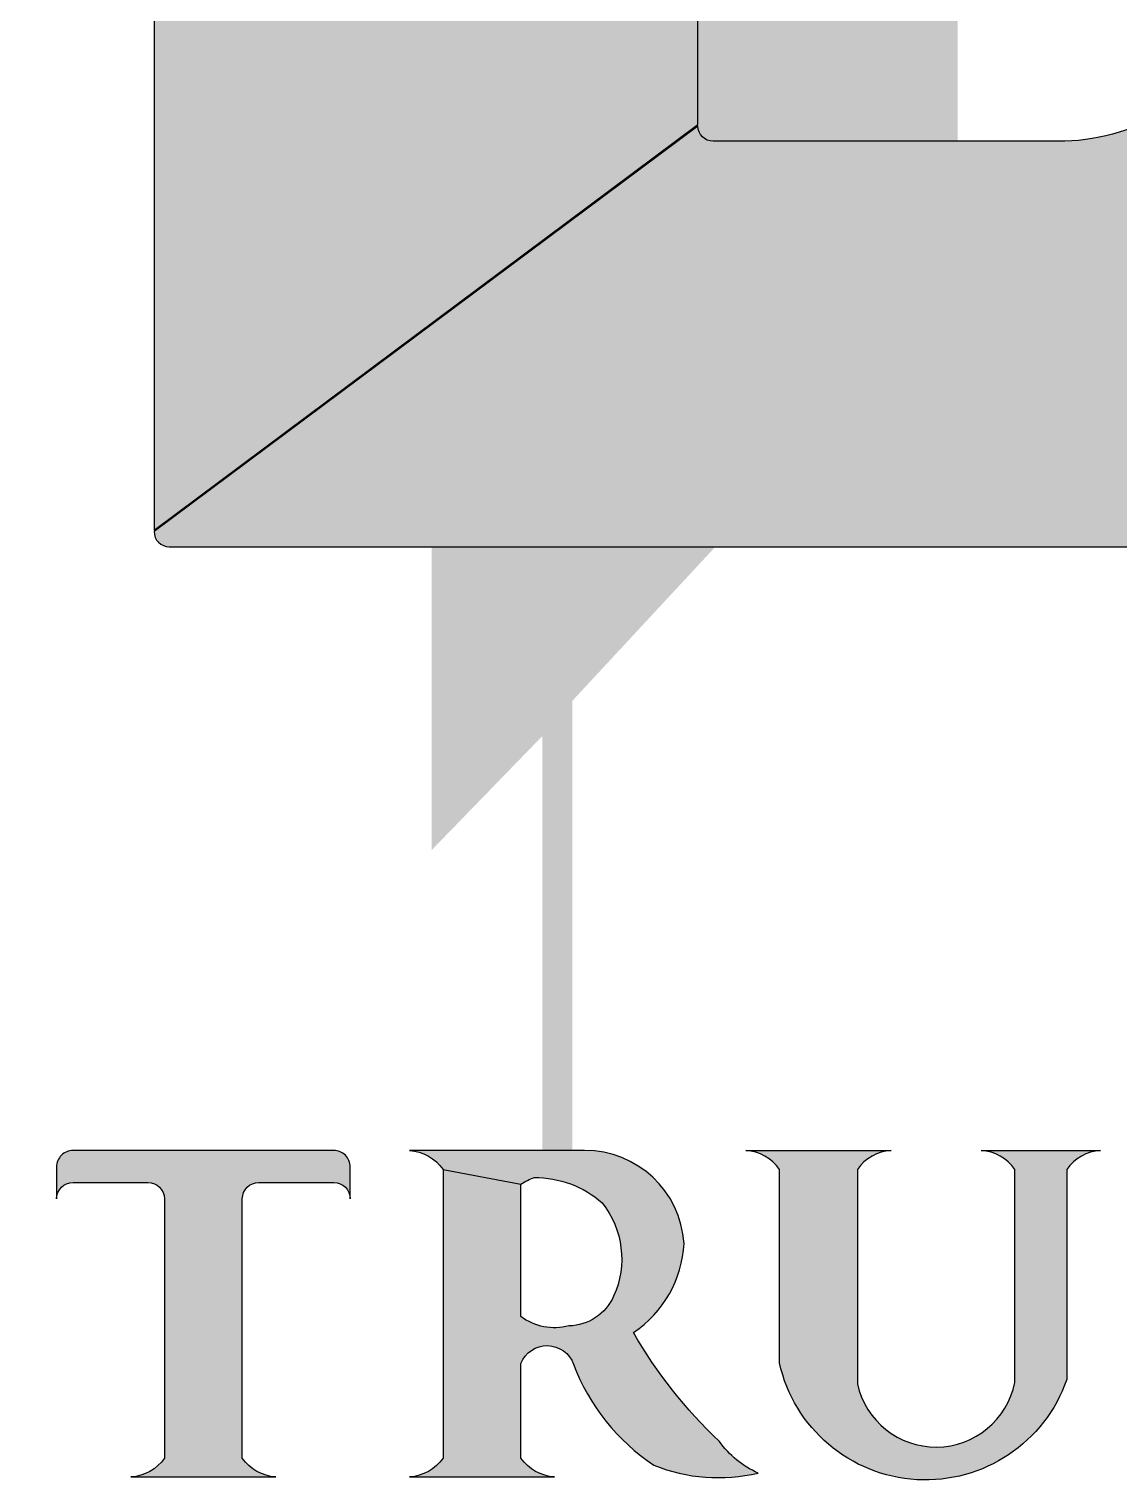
# Model space of a CAD drawing. Extents: x -3.9 to 84.1, y 0 to 62.5.
# Drawn here: x 72.1864 to 72.561, y 9.1841 to 9.6829 of the extents above; entities that cross this region are included whole.
import ezdxf

# ---------------------------------------------------------------- set-up
doc = ezdxf.new("R2010")
doc.units = 0
doc.header["$MEASUREMENT"] = 0
doc.layers.get('0').update_dxf_attribs({"linetype": 'CONTINUOUS'})
doc.layers.add('ver', color=20, linetype='CONTINUOUS')

msp = doc.modelspace()

# ---------------------------------------------------------------- hatches: boundary and pattern name
h = msp.add_hatch(color=256)
h.set_gradient(color1=(255, 255, 255), color2=(91, 91, 91), tint=1, name='CURVED')
h.paths.add_polyline_path([(71.70919667162491, 9.769217345326723), (71.65001291139299, 9.90303233476233), (71.65001291139299, 9.742327348729518), (71.6934330940984, 9.742327348729518)], flags=17)
edge = h.paths.add_edge_path()
edge.add_line((71.98256387819231, 9.822578201896903), (71.98256387819231, 9.903032334762493))
edge.add_line((71.98256387819231, 9.90303233476233), (71.87646376169766, 9.663139061467874))
edge.add_arc((71.87168270155155, 9.665253631132543), 0.005227804604488912, 270, 336.1411279704151, ccw=False)
edge.add_line((71.87168270155155, 9.660025826527871), (71.8471455363748, 9.660025826527871))
edge.add_line((71.84714553637457, 9.660025826527871), (71.84714553637457, 9.390138407167605))
edge.add_line((71.84714553637457, 9.39013840716784), (71.87273603641108, 9.37998116481829))
edge.add_line((71.87273603641177, 9.379981164818147), (71.87273603641177, 9.332798978153782))
edge.add_line((71.87273603641177, 9.332798978153889), (71.89967646705475, 9.355343235663838))
edge.add_line((71.89967646705543, 9.355343235663454), (71.91969763215059, 9.355343235663454))
edge.add_line((71.91969763214968, 9.355343235663454), (71.94276001331934, 9.345717580759128))
edge.add_line((71.94276001331934, 9.345717580759256), (71.94276001331934, 9.37687424000623))
edge.add_line((71.94276001331934, 9.376874240006018), (71.97945046465372, 9.38700650224903))
edge.add_line((71.97945046465304, 9.387006502249221), (71.97945046465304, 9.821773594712127))
edge.add_line((71.97945046465304, 9.821773594712383), (71.98256387819185, 9.822578201897066))
edge = h.paths.add_edge_path(flags=17)
edge.add_arc((72.54020776458776, 9.715598222613195), 0.07129698502019642, 28.79111662675934, 64.88071122991677)
edge.add_line((72.57047363850722, 9.780152362285648), (72.5783684288416, 9.749936119836349))
edge.add_line((72.57836842884092, 9.749936119836363), (72.60269111346736, 9.749936119836363))
edge = h.paths.add_edge_path()
edge.add_line((72.22936544390166, 9.856419001046916), (72.22936544390166, 10.17044365679098))
edge.add_line((72.22936544390166, 10.17044365679097), (72.41627879503778, 10.03659324054272))
edge.add_line((72.41627879503801, 10.03659324054271), (72.41627879503801, 9.924240486389152))
edge.add_arc((72.42150659964307, 9.92424048638928), 0.005227804604489208, 180, 270)
edge.add_line((72.42150659964307, 9.91901268178475), (72.50748232148374, 9.91901268178475))
edge.add_arc((72.50831292067289, 9.980665134806557), 0.06165804780090973, 269.2281418382186, 450.3257853274533)
edge.add_line((72.5079623332607, 10.04232218588002), (72.42150659964375, 10.04232218588002))
edge.add_arc((72.42150659964307, 10.03709438127584), 0.005227804604489208, 90, 180)
edge.add_line((72.41627879503801, 10.03709438127584), (72.22936544390188, 10.17094479752408))
edge.add_arc((72.23459324850717, 10.17094479752409), 0.005227804604489208, 90, 180, ccw=False)
edge.add_line((72.23459324850717, 10.17617260212826), (72.5716950552677, 10.17617260212826))
edge.add_arc((72.57373802887412, 9.934430366776269), 0.2417508678250299, 56.65671037308363, 90.4841974699915, ccw=False)
edge.add_arc((72.60608934586605, 10.01379828874396), 0.1585368287522042, -4.873497589609713, 50.6468058414215, ccw=False)
edge.add_arc((72.61484454558388, 10.01125741837021), 0.1496081027095822, 297.7002908840801, 355.8112263864524, ccw=False)
edge.add_arc((72.84692493571436, 10.15254015923993), 0.3183611755605353, 239.3003060874027, 247.7311382111136)
edge.add_arc((72.63968185450483, 9.714712537978414), 0.16735840124385, 22.985379362345725, 58.83885732105989, ccw=False)
edge.add_line((72.79375275675227, 9.78006536154085), (72.81891054106848, 9.78006536154085))
edge.add_line((72.81891054106825, 9.78006536154085), (72.82777239962968, 9.84828410809596))
edge.add_line((72.82777239962991, 9.84828410809611), (72.86781490388205, 9.853511532186161))
edge.add_line((72.8678149038825, 9.853511532186374), (72.8678149038825, 9.800413140218971))
edge.add_line((72.8678149038825, 9.800413140219135), (72.90074731231232, 9.723125075370454))
edge.add_line((72.90074731231186, 9.723125075370362), (72.94654013789193, 9.801203304483906))
edge.add_line((72.94654013789238, 9.801203304483934), (72.94654013789238, 9.889377846041505))
edge.add_line((72.94654013789238, 9.889377846041398), (73.0266775971628, 9.889377846041398))
edge.add_line((73.02667759716257, 9.889377846041398), (73.02667759716257, 9.735174377964803))
edge.add_line((73.02667759716257, 9.735174377964924), (73.11502766270735, 9.72883231765541))
edge.add_line((73.11502766270712, 9.728832317655417), (73.11502766270712, 9.857371978641396))
edge.add_line((73.11502766270712, 9.857371978641666), (73.2004041643819, 9.857371978641666))
edge.add_line((73.2004041643819, 9.857371978641666), (73.2004041643819, 9.825623571846933))
edge.add_line((73.2004041643819, 9.825623571846805), (73.2266132433648, 9.825623571846805))
edge.add_line((73.22661324336548, 9.825623571846805), (73.22661324336548, 9.855524066597155))
edge.add_line((73.22661324336548, 9.855524066596956), (73.28035508691471, 9.855524066596956))
edge.add_line((73.28035508691426, 9.855524066596956), (73.29050738516423, 9.913175496757042))
edge.add_line((73.29050738516423, 9.913175496757262), (73.33271940161637, 9.913175496757262))
edge.add_line((73.33271940161592, 9.913175496757262), (73.33882556425522, 9.877618297287064))
edge.add_line((73.3388255642559, 9.877618297287071), (73.34811753069982, 9.877618297287071))
edge.add_line((73.34811753069937, 9.877618297287071), (73.34333882499243, 9.914502252186736))
edge.add_line((73.34333882499288, 9.914502252186892), (73.4112409827643, 9.955232373696461))
edge.add_line((73.41124098276384, 9.955232373696461), (73.42968119823297, 10.01257338080643))
edge.add_line((73.4296811982332, 10.01257338080644), (73.4296811982332, 10.1055944864317))
edge.add_arc((73.44920399210639, 10.1464594153214), 0.04528887163300029, 115.5479368449065, 244.4643475700548, ccw=False)
edge.add_line((73.42967243709847, 10.18732015751669), (70.84107380428588, 10.18732015751669))
edge.add_arc((70.81315952770649, 10.13903186367052), 0.05577603571010523, -13.735721130798993, 59.9688479829353, ccw=False)
edge.add_arc((70.77478751189881, 10.16150893709886), 0.09920693683441938, 301.3760795084615, 338.8959344118896, ccw=False)
edge.add_line((70.82643992463306, 10.0768092052527), (70.86001299827751, 9.952823698673797))
edge.add_arc((70.84890606744568, 9.843694294141585), 0.1096931668156756, 38.356784728823584, 84.1885831267299, ccw=False)
edge.add_arc((70.89797244016279, 9.889231734322621), 0.04327949998463974, -63.662093375288975, 31.375701434723908, ccw=False)
edge.add_line((70.91717400512141, 9.850444945050327), (70.91680557330517, 9.820563079532036))
edge.add_line((70.91680557330517, 9.82056307953205), (70.97159683831217, 9.723376416042058))
edge.add_line((70.97159683831285, 9.723376416041944), (71.0132690296283, 9.722219440658876))
edge.add_arc((71.01761453069878, 9.670936170706028), 0.05146704923163702, -36.624065952300384, 94.84340274656921, ccw=False)
edge.add_line((71.05892028455798, 9.640232883344922), (71.11958464281759, 9.634439808027913))
edge.add_line((71.11958464281736, 9.63443980802812), (71.13851809275377, 9.6861912372378))
edge.add_line((71.138518092754, 9.686191237237793), (71.23026585391324, 9.703099189806728))
edge.add_line((71.23026585391301, 9.703099189806622), (71.23026585391301, 9.858839107643433))
edge.add_line((71.23026585391301, 9.858839107643846), (71.25670452103702, 9.867081926971991))
edge.add_line((71.25670452103702, 9.867081926971665), (71.27608780591379, 9.8450107133907))
edge.add_line((71.27608780591356, 9.845010713390664), (71.30945653044716, 9.845010713390664))
edge.add_line((71.30945653044762, 9.845010713390664), (71.30945653044762, 9.678167696287431))
edge.add_line((71.30945653044762, 9.678167696287474), (71.32610837207892, 9.678167696287474))
edge.add_line((71.32610837207892, 9.678167696287474), (71.32610837207892, 9.637624713881536))
edge.add_line((71.32610837207892, 9.637624713881493), (71.34811523961082, 9.637624713881493))
edge.add_line((71.34811523961059, 9.637624713881493), (71.36147660798918, 9.61287928174142))
edge.add_line((71.3614766079894, 9.612879281741456), (71.37365899455642, 9.612879281741456))
edge.add_line((71.3736589945562, 9.612879281741456), (71.38584138112321, 9.635660792528675))
edge.add_line((71.38584138112458, 9.63566079252864), (71.401560597085, 9.63566079252864))
edge.add_line((71.40156059708386, 9.63566079252864), (71.40156059708386, 9.678167696287431))
edge.add_line((71.40156059708386, 9.678167696287474), (71.42199556622802, 9.678167696287474))
edge.add_line((71.42199556622847, 9.678167696287474), (71.42199556622847, 9.827673557172318))
edge.add_line((71.42199556622847, 9.827673557172403), (71.44155680077131, 9.818548620613896))
edge.add_line((71.44155680077154, 9.818548620613697), (71.44155680077154, 9.854555231061262))
edge.add_line((71.44155680077154, 9.854555231061411), (71.44895908913384, 9.854555231061411))
edge.add_line((71.44895908913293, 9.854555231061411), (71.44895908913293, 9.87331948652718))
edge.add_line((71.44895908913293, 9.873319486527137), (71.46433383585043, 9.873319486527137))
edge.add_line((71.46433383585111, 9.873319486527137), (71.46433383585111, 10.16984344040591))
edge.add_arc((71.46956164045594, 10.1698434404061), 0.005227804604489208, 90, 180, ccw=False)
edge.add_line((71.46956164045594, 10.17507124501061), (71.67955633986787, 10.17507124501061))
edge.add_line((71.67955633986719, 10.17507124501061), (71.81150733464676, 9.876728914220749))
edge.add_arc((71.8162883947922, 9.878843483885191), 0.005227804604488912, 203.8588720295849, 336.141127970415)
edge.add_line((71.82106945493877, 9.87672891422072), (71.95213063539211, 10.17305936718854))
edge.add_arc((71.956911695538, 10.17094479752409), 0.005227804604488912, 90, 156.1411279704151, ccw=False)
edge.add_line((71.956911695538, 10.17617260212826), (72.15679346716126, 10.17617260212826))
edge.add_arc((72.15679346716013, 10.17094479752409), 0.005227804604489208, 0, 90, ccw=False)
edge.add_line((72.16202127176496, 10.17094479752409), (72.16202127176496, 9.856419001047179))
edge.add_line((72.16202127176496, 9.856419001046916), (72.2293654439028, 9.856419001046916))
h.paths.add_polyline_path([(72.42229081031235, 9.504914991683165), (72.3248008884267, 9.504914991683165), (72.3248008884267, 9.4006460638319), (72.3628151610261, 9.439834385450723), (72.3628151610261, 9.288732415075074), (72.3731727947403, 9.288732415075074), (72.3731727947403, 9.451983993372906)])
edge = h.paths.add_edge_path()
edge.add_line((72.3248008884267, 9.58132787919844), (72.41627879503847, 9.649561043502352))
edge.add_arc((72.42150659964307, 9.649561043502203), 0.005227804604489208, 180, 270)
edge.add_line((72.42150659964307, 9.64433323889783), (72.50553578305869, 9.64433323889783))
edge.add_line((72.50553578305846, 9.64433323889783), (72.50553578305846, 9.786786857737553))
edge.add_line((72.50553578305846, 9.786786857737397), (72.42150659964284, 9.786786857737397))
edge.add_arc((72.42150659964307, 9.781559053133023), 0.005227804604489208, 90, 180)
edge.add_line((72.41627879503801, 9.781559053133023), (72.41627879503801, 9.650062184235075))
edge.add_line((72.41627879503801, 9.650062184235182), (72.32480088842624, 9.58182901993127))
edge.add_line((72.3248008884267, 9.58182901993122), (72.3248008884267, 9.581327879198362))
h = msp.add_hatch(color=256)
h.set_gradient(color1=(255, 255, 255), color2=(91, 91, 91), tint=1, name='CURVED')
h.paths.add_polyline_path([(71.70919667162491, 9.769217345326723), (71.65001291139299, 9.90303233476233), (71.65001291139299, 9.742327348729518), (71.6934330940984, 9.742327348729518)], flags=17)
edge = h.paths.add_edge_path()
edge.add_line((71.98256387819231, 9.822578201896903), (71.98256387819231, 9.903032334762493))
edge.add_line((71.98256387819231, 9.90303233476233), (71.87646376169766, 9.663139061467874))
edge.add_arc((71.87168270155155, 9.665253631132543), 0.005227804604488912, 270, 336.1411279704151, ccw=False)
edge.add_line((71.87168270155155, 9.660025826527871), (71.8471455363748, 9.660025826527871))
edge.add_line((71.84714553637457, 9.660025826527871), (71.84714553637457, 9.390138407167605))
edge.add_line((71.84714553637457, 9.39013840716784), (71.87273603641108, 9.37998116481829))
edge.add_line((71.87273603641177, 9.379981164818147), (71.87273603641177, 9.332798978153782))
edge.add_line((71.87273603641177, 9.332798978153889), (71.89967646705475, 9.355343235663838))
edge.add_line((71.89967646705543, 9.355343235663454), (71.91969763215059, 9.355343235663454))
edge.add_line((71.91969763214968, 9.355343235663454), (71.94276001331934, 9.345717580759128))
edge.add_line((71.94276001331934, 9.345717580759256), (71.94276001331934, 9.37687424000623))
edge.add_line((71.94276001331934, 9.376874240006018), (71.97945046465372, 9.38700650224903))
edge.add_line((71.97945046465304, 9.387006502249221), (71.97945046465304, 9.821773594712127))
edge.add_line((71.97945046465304, 9.821773594712383), (71.98256387819185, 9.822578201897066))
edge = h.paths.add_edge_path(flags=17)
edge.add_arc((72.54020776458776, 9.715598222613195), 0.07129698502019642, 28.79111662675934, 64.88071122991677)
edge.add_line((72.57047363850722, 9.780152362285648), (72.5783684288416, 9.749936119836349))
edge.add_line((72.57836842884092, 9.749936119836363), (72.60269111346736, 9.749936119836363))
edge = h.paths.add_edge_path()
edge.add_line((72.22936544390166, 9.856419001046916), (72.22936544390166, 10.17044365679098))
edge.add_line((72.22936544390166, 10.17044365679097), (72.41627879503778, 10.03659324054272))
edge.add_line((72.41627879503801, 10.03659324054271), (72.41627879503801, 9.924240486389152))
edge.add_arc((72.42150659964307, 9.92424048638928), 0.005227804604489208, 180, 270)
edge.add_line((72.42150659964307, 9.91901268178475), (72.50748232148374, 9.91901268178475))
edge.add_arc((72.50831292067289, 9.980665134806557), 0.06165804780090973, 269.2281418382186, 450.3257853274533)
edge.add_line((72.5079623332607, 10.04232218588002), (72.42150659964375, 10.04232218588002))
edge.add_arc((72.42150659964307, 10.03709438127584), 0.005227804604489208, 90, 180)
edge.add_line((72.41627879503801, 10.03709438127584), (72.22936544390188, 10.17094479752408))
edge.add_arc((72.23459324850717, 10.17094479752409), 0.005227804604489208, 90, 180, ccw=False)
edge.add_line((72.23459324850717, 10.17617260212826), (72.5716950552677, 10.17617260212826))
edge.add_arc((72.57373802887412, 9.934430366776269), 0.2417508678250299, 56.65671037308363, 90.4841974699915, ccw=False)
edge.add_arc((72.60608934586605, 10.01379828874396), 0.1585368287522042, -4.873497589609713, 50.6468058414215, ccw=False)
edge.add_arc((72.61484454558388, 10.01125741837021), 0.1496081027095822, 297.7002908840801, 355.8112263864524, ccw=False)
edge.add_arc((72.84692493571436, 10.15254015923993), 0.3183611755605353, 239.3003060874027, 247.7311382111136)
edge.add_arc((72.63968185450483, 9.714712537978414), 0.16735840124385, 22.985379362345725, 58.83885732105989, ccw=False)
edge.add_line((72.79375275675227, 9.78006536154085), (72.81891054106848, 9.78006536154085))
edge.add_line((72.81891054106825, 9.78006536154085), (72.82777239962968, 9.84828410809596))
edge.add_line((72.82777239962991, 9.84828410809611), (72.86781490388205, 9.853511532186161))
edge.add_line((72.8678149038825, 9.853511532186374), (72.8678149038825, 9.800413140218971))
edge.add_line((72.8678149038825, 9.800413140219135), (72.90074731231232, 9.723125075370454))
edge.add_line((72.90074731231186, 9.723125075370362), (72.94654013789193, 9.801203304483906))
edge.add_line((72.94654013789238, 9.801203304483934), (72.94654013789238, 9.889377846041505))
edge.add_line((72.94654013789238, 9.889377846041398), (73.0266775971628, 9.889377846041398))
edge.add_line((73.02667759716257, 9.889377846041398), (73.02667759716257, 9.735174377964803))
edge.add_line((73.02667759716257, 9.735174377964924), (73.11502766270735, 9.72883231765541))
edge.add_line((73.11502766270712, 9.728832317655417), (73.11502766270712, 9.857371978641396))
edge.add_line((73.11502766270712, 9.857371978641666), (73.2004041643819, 9.857371978641666))
edge.add_line((73.2004041643819, 9.857371978641666), (73.2004041643819, 9.825623571846933))
edge.add_line((73.2004041643819, 9.825623571846805), (73.2266132433648, 9.825623571846805))
edge.add_line((73.22661324336548, 9.825623571846805), (73.22661324336548, 9.855524066597155))
edge.add_line((73.22661324336548, 9.855524066596956), (73.28035508691471, 9.855524066596956))
edge.add_line((73.28035508691426, 9.855524066596956), (73.29050738516423, 9.913175496757042))
edge.add_line((73.29050738516423, 9.913175496757262), (73.33271940161637, 9.913175496757262))
edge.add_line((73.33271940161592, 9.913175496757262), (73.33882556425522, 9.877618297287064))
edge.add_line((73.3388255642559, 9.877618297287071), (73.34811753069982, 9.877618297287071))
edge.add_line((73.34811753069937, 9.877618297287071), (73.34333882499243, 9.914502252186736))
edge.add_line((73.34333882499288, 9.914502252186892), (73.4112409827643, 9.955232373696461))
edge.add_line((73.41124098276384, 9.955232373696461), (73.42968119823297, 10.01257338080643))
edge.add_line((73.4296811982332, 10.01257338080644), (73.4296811982332, 10.1055944864317))
edge.add_arc((73.44920399210639, 10.1464594153214), 0.04528887163300029, 115.5479368449065, 244.4643475700548, ccw=False)
edge.add_line((73.42967243709847, 10.18732015751669), (70.84107380428588, 10.18732015751669))
edge.add_arc((70.81315952770649, 10.13903186367052), 0.05577603571010523, -13.735721130798993, 59.9688479829353, ccw=False)
edge.add_arc((70.77478751189881, 10.16150893709886), 0.09920693683441938, 301.3760795084615, 338.8959344118896, ccw=False)
edge.add_line((70.82643992463306, 10.0768092052527), (70.86001299827751, 9.952823698673797))
edge.add_arc((70.84890606744568, 9.843694294141585), 0.1096931668156756, 38.356784728823584, 84.1885831267299, ccw=False)
edge.add_arc((70.89797244016279, 9.889231734322621), 0.04327949998463974, -63.662093375288975, 31.375701434723908, ccw=False)
edge.add_line((70.91717400512141, 9.850444945050327), (70.91680557330517, 9.820563079532036))
edge.add_line((70.91680557330517, 9.82056307953205), (70.97159683831217, 9.723376416042058))
edge.add_line((70.97159683831285, 9.723376416041944), (71.0132690296283, 9.722219440658876))
edge.add_arc((71.01761453069878, 9.670936170706028), 0.05146704923163702, -36.624065952300384, 94.84340274656921, ccw=False)
edge.add_line((71.05892028455798, 9.640232883344922), (71.11958464281759, 9.634439808027913))
edge.add_line((71.11958464281736, 9.63443980802812), (71.13851809275377, 9.6861912372378))
edge.add_line((71.138518092754, 9.686191237237793), (71.23026585391324, 9.703099189806728))
edge.add_line((71.23026585391301, 9.703099189806622), (71.23026585391301, 9.858839107643433))
edge.add_line((71.23026585391301, 9.858839107643846), (71.25670452103702, 9.867081926971991))
edge.add_line((71.25670452103702, 9.867081926971665), (71.27608780591379, 9.8450107133907))
edge.add_line((71.27608780591356, 9.845010713390664), (71.30945653044716, 9.845010713390664))
edge.add_line((71.30945653044762, 9.845010713390664), (71.30945653044762, 9.678167696287431))
edge.add_line((71.30945653044762, 9.678167696287474), (71.32610837207892, 9.678167696287474))
edge.add_line((71.32610837207892, 9.678167696287474), (71.32610837207892, 9.637624713881536))
edge.add_line((71.32610837207892, 9.637624713881493), (71.34811523961082, 9.637624713881493))
edge.add_line((71.34811523961059, 9.637624713881493), (71.36147660798918, 9.61287928174142))
edge.add_line((71.3614766079894, 9.612879281741456), (71.37365899455642, 9.612879281741456))
edge.add_line((71.3736589945562, 9.612879281741456), (71.38584138112321, 9.635660792528675))
edge.add_line((71.38584138112458, 9.63566079252864), (71.401560597085, 9.63566079252864))
edge.add_line((71.40156059708386, 9.63566079252864), (71.40156059708386, 9.678167696287431))
edge.add_line((71.40156059708386, 9.678167696287474), (71.42199556622802, 9.678167696287474))
edge.add_line((71.42199556622847, 9.678167696287474), (71.42199556622847, 9.827673557172318))
edge.add_line((71.42199556622847, 9.827673557172403), (71.44155680077131, 9.818548620613896))
edge.add_line((71.44155680077154, 9.818548620613697), (71.44155680077154, 9.854555231061262))
edge.add_line((71.44155680077154, 9.854555231061411), (71.44895908913384, 9.854555231061411))
edge.add_line((71.44895908913293, 9.854555231061411), (71.44895908913293, 9.87331948652718))
edge.add_line((71.44895908913293, 9.873319486527137), (71.46433383585043, 9.873319486527137))
edge.add_line((71.46433383585111, 9.873319486527137), (71.46433383585111, 10.16984344040591))
edge.add_arc((71.46956164045594, 10.1698434404061), 0.005227804604489208, 90, 180, ccw=False)
edge.add_line((71.46956164045594, 10.17507124501061), (71.67955633986787, 10.17507124501061))
edge.add_line((71.67955633986719, 10.17507124501061), (71.81150733464676, 9.876728914220749))
edge.add_arc((71.8162883947922, 9.878843483885191), 0.005227804604488912, 203.8588720295849, 336.141127970415)
edge.add_line((71.82106945493877, 9.87672891422072), (71.95213063539211, 10.17305936718854))
edge.add_arc((71.956911695538, 10.17094479752409), 0.005227804604488912, 90, 156.1411279704151, ccw=False)
edge.add_line((71.956911695538, 10.17617260212826), (72.15679346716126, 10.17617260212826))
edge.add_arc((72.15679346716013, 10.17094479752409), 0.005227804604489208, 0, 90, ccw=False)
edge.add_line((72.16202127176496, 10.17094479752409), (72.16202127176496, 9.856419001047179))
edge.add_line((72.16202127176496, 9.856419001046916), (72.2293654439028, 9.856419001046916))
h.paths.add_polyline_path([(72.42229081031235, 9.504914991683165), (72.3248008884267, 9.504914991683165), (72.3248008884267, 9.4006460638319), (72.3628151610261, 9.439834385450723), (72.3628151610261, 9.288732415075074), (72.3731727947403, 9.288732415075074), (72.3731727947403, 9.451983993372906)])
edge = h.paths.add_edge_path()
edge.add_line((72.3248008884267, 9.58132787919844), (72.41627879503847, 9.649561043502352))
edge.add_arc((72.42150659964307, 9.649561043502203), 0.005227804604489208, 180, 270)
edge.add_line((72.42150659964307, 9.64433323889783), (72.50553578305869, 9.64433323889783))
edge.add_line((72.50553578305846, 9.64433323889783), (72.50553578305846, 9.786786857737553))
edge.add_line((72.50553578305846, 9.786786857737397), (72.42150659964284, 9.786786857737397))
edge.add_arc((72.42150659964307, 9.781559053133023), 0.005227804604489208, 90, 180)
edge.add_line((72.41627879503801, 9.781559053133023), (72.41627879503801, 9.650062184235075))
edge.add_line((72.41627879503801, 9.650062184235182), (72.32480088842624, 9.58182901993127))
edge.add_line((72.3248008884267, 9.58182901993122), (72.3248008884267, 9.581327879198362))
h = msp.add_hatch(color=256)
edge = h.paths.add_edge_path()
edge.add_line((72.20152244955682, 9.286345851824322), (72.22728145306803, 9.286345851824322))
edge.add_arc((72.22728145306759, 9.28068341075462), 0.005662441069702595, -4.457604063645704e-09, 89.9999999955424, ccw=False)
edge.add_line((72.23294389413729, 9.280683410754179), (72.23294389413729, 9.191596815280363))
edge.add_arc((72.22049503215386, 9.200202582965051), 0.01513384954746496, 273.34979845936647, 325.34430149582334, ccw=False)
edge.add_line((72.22137932887665, 9.185094590992875), (72.27126930071688, 9.185094590992875))
edge.add_arc((72.2721535974391, 9.200202582966224), 0.01513384954859994, 214.6556985066013, 266.6502015430411, ccw=False)
edge.add_line((72.2597047354551, 9.191596815280363), (72.25970473545578, 9.280683410754179))
edge.add_arc((72.26536717652594, 9.280683410754165), 0.005662441070157342, 89.99999999985619, 179.9999999998562, ccw=False)
edge.add_line((72.26536717652596, 9.286345851824322), (72.29112618003717, 9.286345851824322))
edge.add_arc((72.29112618003707, 9.280683410754278), 0.005662441070043656, -1.0065264177683275e-09, 89.99999999899342, ccw=False)
edge.add_line((72.29678862110711, 9.280683410754179), (72.29678862110711, 9.291681149436641))
edge.add_arc((72.29112618003721, 9.291681149436897), 0.005662441069901547, 359.9999999974028, 450.0000000004313)
edge.add_line((72.29112618003717, 9.297343590506799), (72.20152244955659, 9.297343590506799))
edge.add_arc((72.20152244955621, 9.291681149436556), 0.005662441070242608, 89.9999999961176, 179.9999999991373)
edge.add_line((72.19586000848597, 9.291681149436641), (72.19586000848597, 9.280683410754179))
edge.add_arc((72.20152244955646, 9.280683410753824), 0.005662441070498403, 89.99999999640522, 179.9999999964051, ccw=False)
h = msp.add_hatch(color=256)
edge = h.paths.add_edge_path()
edge.add_line((72.20152244955682, 9.286345851824322), (72.22728145306803, 9.286345851824322))
edge.add_arc((72.22728145306759, 9.28068341075462), 0.005662441069702595, -4.457604063645704e-09, 89.9999999955424, ccw=False)
edge.add_line((72.23294389413729, 9.280683410754179), (72.23294389413729, 9.191596815280363))
edge.add_arc((72.22049503215386, 9.200202582965051), 0.01513384954746496, 273.34979845936647, 325.34430149582334, ccw=False)
edge.add_line((72.22137932887665, 9.185094590992875), (72.27126930071688, 9.185094590992875))
edge.add_arc((72.2721535974391, 9.200202582966224), 0.01513384954859994, 214.6556985066013, 266.6502015430411, ccw=False)
edge.add_line((72.2597047354551, 9.191596815280363), (72.25970473545578, 9.280683410754179))
edge.add_arc((72.26536717652594, 9.280683410754165), 0.005662441070157342, 89.99999999985619, 179.9999999998562, ccw=False)
edge.add_line((72.26536717652596, 9.286345851824322), (72.29112618003717, 9.286345851824322))
edge.add_arc((72.29112618003707, 9.280683410754278), 0.005662441070043656, -1.0065264177683275e-09, 89.99999999899342, ccw=False)
edge.add_line((72.29678862110711, 9.280683410754179), (72.29678862110711, 9.291681149436641))
edge.add_arc((72.29112618003721, 9.291681149436897), 0.005662441069901547, 359.9999999974028, 450.0000000004313)
edge.add_line((72.29112618003717, 9.297343590506799), (72.20152244955659, 9.297343590506799))
edge.add_arc((72.20152244955621, 9.291681149436556), 0.005662441070242608, 89.9999999961176, 179.9999999991373)
edge.add_line((72.19586000848597, 9.291681149436641), (72.19586000848597, 9.280683410754179))
edge.add_arc((72.20152244955646, 9.280683410753824), 0.005662441070498403, 89.99999999640522, 179.9999999964051, ccw=False)
h = msp.add_hatch(color=256)
edge = h.paths.add_edge_path()
edge.add_line((72.37735671749294, 9.297343590506799), (72.31713471564251, 9.297343590506642))
edge.add_arc((72.31625041891952, 9.28223559853414), 0.01513384954780246, 34.655698503173085, 86.65020153995408, ccw=False)
edge.add_line((72.32869928090338, 9.2908413662188), (72.35546012222142, 9.285729169507661))
edge.add_arc((72.36466985983834, 9.272972531366058), 0.0157337561837108, 107.0177635531779, 125.8276453536181, ccw=False)
edge.add_arc((72.36036365104816, 9.253211729670685), 0.03480692115425265, 48.669566149928585, 90.49146809968471, ccw=False)
edge.add_arc((72.35907648630922, 9.260056965830646), 0.03100617669304995, -24.361826704798773, 38.476274951576386, ccw=False)
edge.add_arc((72.37157933911479, 9.254220160894448), 0.0172096672047047, 271.1754016845475, 336.1698382972643, ccw=False)
edge.add_arc((72.36706321527998, 9.255707390700683), 0.01931701767986735, 233.0823244677814, 284.59975714810395, ccw=False)
edge.add_line((72.35546012222142, 9.240263446789925), (72.35546012222142, 9.285679322207258))
edge.add_line((72.35546012222142, 9.285679322207258), (72.32869928090338, 9.290661203832371))
edge.add_line((72.32869928090338, 9.290661203832371), (72.32869928090338, 9.191596815280676))
edge.add_arc((72.31625041891957, 9.200202582965359), 0.01513384954777755, 273.34979845988926, 325.34430149666593, ccw=False)
edge.add_line((72.31713471564251, 9.185094590992875), (72.36702468748251, 9.18509459099225))
edge.add_arc((72.36790898420598, 9.200202582965272), 0.01513384954834761, 214.6556985014415, 266.6502015382426, ccw=False)
edge.add_line((72.35546012222142, 9.191596815280676), (72.35546012222142, 9.224098679366449))
edge.add_arc((72.3644542457599, 9.220606284540626), 0.00964837187534619, 19.542839544683318, 158.7789379523005, ccw=False)
edge.add_arc((72.44159133949286, 9.249562198731569), 0.07274621856628814, 200.7121786126667, 236.2136212335059)
edge.add_arc((72.42323453818888, 9.244381369833249), 0.05953268231091615, 248.2117071131409, 283.3209701309305)
edge.add_arc((72.45008501074103, 9.216004826718478), 0.03234127992900454, 215.2901498061238, 246.0399279734701, ccw=False)
edge.add_arc((72.53353750212617, 9.314254354207517), 0.1604388978850824, 209.7042529028465, 226.7889004136051, ccw=False)
edge.add_arc((72.37229566244103, 9.267350590776342), 0.039262772127156, 303.8768631550018, 357.1471711074785)
edge.add_arc((72.37743507265333, 9.263198139870699), 0.0341455405386087, 3.691298735204744, 90.13147907054066)
h = msp.add_hatch(color=256)
edge = h.paths.add_edge_path()
edge.add_line((72.37735671749294, 9.297343590506799), (72.31713471564251, 9.297343590506642))
edge.add_arc((72.31625041891952, 9.28223559853414), 0.01513384954780246, 34.655698503173085, 86.65020153995408, ccw=False)
edge.add_line((72.32869928090338, 9.2908413662188), (72.35546012222142, 9.285729169507661))
edge.add_arc((72.36466985983834, 9.272972531366058), 0.0157337561837108, 107.0177635531779, 125.8276453536181, ccw=False)
edge.add_arc((72.36036365104816, 9.253211729670685), 0.03480692115425265, 48.669566149928585, 90.49146809968471, ccw=False)
edge.add_arc((72.35907648630922, 9.260056965830646), 0.03100617669304995, -24.361826704798773, 38.476274951576386, ccw=False)
edge.add_arc((72.37157933911479, 9.254220160894448), 0.0172096672047047, 271.1754016845475, 336.1698382972643, ccw=False)
edge.add_arc((72.36706321527998, 9.255707390700683), 0.01931701767986735, 233.0823244677814, 284.59975714810395, ccw=False)
edge.add_line((72.35546012222142, 9.240263446789925), (72.35546012222142, 9.285679322207258))
edge.add_line((72.35546012222142, 9.285679322207258), (72.32869928090338, 9.290661203832371))
edge.add_line((72.32869928090338, 9.290661203832371), (72.32869928090338, 9.191596815280676))
edge.add_arc((72.31625041891957, 9.200202582965359), 0.01513384954777755, 273.34979845988926, 325.34430149666593, ccw=False)
edge.add_line((72.31713471564251, 9.185094590992875), (72.36702468748251, 9.18509459099225))
edge.add_arc((72.36790898420598, 9.200202582965272), 0.01513384954834761, 214.6556985014415, 266.6502015382426, ccw=False)
edge.add_line((72.35546012222142, 9.191596815280676), (72.35546012222142, 9.224098679366449))
edge.add_arc((72.3644542457599, 9.220606284540626), 0.00964837187534619, 19.542839544683318, 158.7789379523005, ccw=False)
edge.add_arc((72.44159133949286, 9.249562198731569), 0.07274621856628814, 200.7121786126667, 236.2136212335059)
edge.add_arc((72.42323453818888, 9.244381369833249), 0.05953268231091615, 248.2117071131409, 283.3209701309305)
edge.add_arc((72.45008501074103, 9.216004826718478), 0.03234127992900454, 215.2901498061238, 246.0399279734701, ccw=False)
edge.add_arc((72.53353750212617, 9.314254354207517), 0.1604388978850824, 209.7042529028465, 226.7889004136051, ccw=False)
edge.add_arc((72.37229566244103, 9.267350590776342), 0.039262772127156, 303.8768631550018, 357.1471711074785)
edge.add_arc((72.37743507265333, 9.263198139870699), 0.0341455405386087, 3.691298735204744, 90.13147907054066)
h = msp.add_hatch(color=256)
edge = h.paths.add_edge_path()
edge.add_arc((72.4835361890176, 9.282235598533894), 0.01513384954803959, 93.34979845961607, 145.3443014963443)
edge.add_line((72.47108732703362, 9.2908413662188), (72.47108732703407, 9.217084583451268))
edge.add_arc((72.4981088630721, 9.223048847314175), 0.02767193259028369, 192.4469034688749, 348.5834064075655)
edge.add_line((72.52523327574397, 9.21757143090791), (72.52523327574465, 9.2908413662188))
edge.add_arc((72.51278441376056, 9.282235598533662), 0.01513384954826993, 34.65569850413838, 86.6502015408653)
edge.add_line((72.51366871048333, 9.297343590506642), (72.5546164988308, 9.297343590506642))
edge.add_arc((72.55550079555357, 9.282235598533662), 0.01513384954826614, 93.3497984591347, 145.3443014958616)
edge.add_line((72.54305193356947, 9.2908413662188), (72.54305193356947, 9.218620585925649))
edge.add_arc((72.4944980263172, 9.23545896361186), 0.05139078587223114, 192.5055539860695, 340.8735777182515, ccw=False)
edge.add_line((72.44432648571512, 9.224331098309904), (72.4443264857158, 9.2908413662188))
edge.add_arc((72.43187762373171, 9.282235598533662), 0.01513384954826993, 34.65569850413838, 86.6502015408653)
edge.add_line((72.43276192045448, 9.297343590506642), (72.48265189229471, 9.297343590506642))
h = msp.add_hatch(color=256)
edge = h.paths.add_edge_path()
edge.add_arc((72.4835361890176, 9.282235598533894), 0.01513384954803959, 93.34979845961607, 145.3443014963443)
edge.add_line((72.47108732703362, 9.2908413662188), (72.47108732703407, 9.217084583451268))
edge.add_arc((72.4981088630721, 9.223048847314175), 0.02767193259028369, 192.4469034688749, 348.5834064075655)
edge.add_line((72.52523327574397, 9.21757143090791), (72.52523327574465, 9.2908413662188))
edge.add_arc((72.51278441376056, 9.282235598533662), 0.01513384954826993, 34.65569850413838, 86.6502015408653)
edge.add_line((72.51366871048333, 9.297343590506642), (72.5546164988308, 9.297343590506642))
edge.add_arc((72.55550079555357, 9.282235598533662), 0.01513384954826614, 93.3497984591347, 145.3443014958616)
edge.add_line((72.54305193356947, 9.2908413662188), (72.54305193356947, 9.218620585925649))
edge.add_arc((72.4944980263172, 9.23545896361186), 0.05139078587223114, 192.5055539860695, 340.8735777182515, ccw=False)
edge.add_line((72.44432648571512, 9.224331098309904), (72.4443264857158, 9.2908413662188))
edge.add_arc((72.43187762373171, 9.282235598533662), 0.01513384954826993, 34.65569850413838, 86.6502015408653)
edge.add_line((72.43276192045448, 9.297343590506642), (72.48265189229471, 9.297343590506642))
at = {"layer": 'ver'}
h = msp.add_hatch(color=256, dxfattribs=at)
edge = h.paths.add_edge_path()
edge.add_line((71.67955633986719, 10.17507124501077), (71.81150733464744, 9.876728914221033))
edge.add_arc((71.8162883947931, 9.878843483885518), 0.005227804604457075, 203.8588720295843, 336.1411279704157)
edge.add_line((71.82106945493877, 9.876728914221033), (71.9521306353912, 10.17305936718897))
edge.add_arc((71.95691169553751, 10.17094479752366), 0.005227804605387583, 89.99999999470458, 156.14112796507, ccw=False)
edge.add_line((71.956911695538, 10.17617260212904), (72.15679346716013, 10.17617260212904))
edge.add_arc((72.15679346716006, 10.17094479752415), 0.005227804604892583, -7.008793545537628e-10, 89.99999999922119, ccw=False)
edge.add_line((72.16202127176496, 10.17094479752409), (72.16202127176496, 9.51014279628815))
edge.add_arc((72.15679346716036, 9.510142796288378), 0.005227804604601261, 269.99999999750804, 359.99999999750804, ccw=False)
edge.add_line((72.15679346716013, 9.504914991683776), (71.98779168279623, 9.504914991683776))
edge.add_arc((71.98779168279646, 9.510142796287923), 0.005227804604146513, 179.999999997508, 269.99999999750804, ccw=False)
edge.add_line((71.98256387819231, 9.51014279628815), (71.98256387819231, 9.903032334762784))
edge.add_line((71.98256387819231, 9.903032334762784), (71.87646376169721, 9.663139061468229))
edge.add_arc((71.8716827015516, 9.66525363113275), 0.00522780460441946, 269.999999999377, 336.1411279698076, ccw=False)
edge.add_line((71.87168270155155, 9.660025826528326), (71.76089408803261, 9.660025826528326))
edge.add_arc((71.76089408803267, 9.665253631132574), 0.005227804604247765, 203.8588720289337, 269.999999999377, ccw=False)
edge.add_line((71.75611302788718, 9.663139061468229), (71.65001291139299, 9.903032334762784))
edge.add_line((71.65001291139299, 9.903032334762784), (71.65001291139299, 9.51014279628815))
edge.add_arc((71.64478510678828, 9.510142796288491), 0.005227804604714947, 269.99999999626203, 359.99999999626203, ccw=False)
edge.add_line((71.64478510678794, 9.504914991683776), (71.46956164045594, 9.504914991683776))
edge.add_arc((71.46956164045571, 9.510142796288378), 0.005227804604601261, 180.000000002492, 270.00000000249196, ccw=False)
edge.add_line((71.46433383585111, 9.51014279628815), (71.46433383585111, 10.16984344040641))
edge.add_arc((71.46956164045571, 10.16984344040618), 0.005227804604601261, 89.99999999750798, 179.9999999974302, ccw=False)
edge.add_line((71.46956164045594, 10.17507124501077), (71.67955633986719, 10.17507124501077))
edge = h.paths.add_edge_path()
edge.add_arc((72.4215065996428, 9.924240486390005), 0.005227804604786002, 180.0000000029592, 270.00000000295915, ccw=False)
edge.add_line((72.41627879503801, 9.924240486389735), (72.41627879503801, 10.03659324054318))
edge.add_line((72.41627879503801, 10.03659324054318), (72.22936544390166, 10.17044365679142))
edge.add_line((72.22936544390166, 10.17044365679142), (72.22936544390166, 9.5106439370211))
edge.add_line((72.22936544390166, 9.5106439370211), (72.41627879503801, 9.650062184235296))
edge.add_line((72.41627879503801, 9.650062184235296), (72.41627879503801, 9.781559053133194))
edge.add_arc((72.42150659964278, 9.781559053132916), 0.005227804604771791, 89.99999999688498, 179.9999999969629, ccw=False)
edge.add_line((72.42150659964307, 9.786786857737695), (72.53627860410631, 9.786786857737695))
edge.add_arc((72.54020776458762, 9.715598222613403), 0.07129698502003746, -88.28326944356638, 93.15915774343517, ccw=False)
edge.add_line((72.54234368804862, 9.644333238898284), (72.42150659964307, 9.644333238898284))
edge.add_arc((72.42150659964273, 9.649561043503006), 0.005227804604722053, 180.0000000036601, 270.00000000373797, ccw=False)
edge.add_line((72.41627879503801, 9.649561043502672), (72.22936544390166, 9.51014279628815))
edge.add_arc((72.2345932485066, 9.510142796288719), 0.005227804604942321, 180.0000000062299, 270.0000000062299)
edge.add_line((72.23459324850717, 9.504914991683776), (72.5681497548436, 9.504914991683776))
edge.add_arc((72.52626910945601, 9.9508120023351), 0.4478595009217378, 275.3657348185512, 288.7159492847548)
edge.add_arc((72.59714842497438, 9.724692856937773), 0.2110235403406622, 290.1890913574832, 345.1201697175755)
edge.add_arc((72.63968185450433, 9.714712537978818), 0.1673584012439046, 344.6831080821948, 418.8388573207415)
edge.add_arc((72.84692493571534, 10.15254015923802), 0.3183611755588313, 239.30030608702128, 247.7311382108837, ccw=False)
edge.add_arc((72.61484454558429, 10.01125741837102), 0.1496081027097004, 297.7002908839278, 355.8112263928323)
edge.add_arc((72.60608934586726, 10.0137982887443), 0.1585368287520113, 355.1265024166014, 410.6468058421221)
edge.add_arc((72.57373802887322, 9.934430366775429), 0.2417508678266081, 56.65671037354309, 90.48419747004394)
edge.add_line((72.57169505526679, 10.17617260212904), (72.23459324850717, 10.17617260212904))
edge.add_arc((72.23459324850688, 10.17094479752381), 0.005227804605233644, 89.99999999688504, 179.9999999969629)
edge.add_line((72.22936544390166, 10.17094479752409), (72.41627879503801, 10.03709438127599))
edge.add_arc((72.4215065996428, 10.03709438127572), 0.005227804604786002, 89.99999999704079, 179.9999999970408, ccw=False)
edge.add_line((72.42150659964307, 10.04232218588051), (72.50866350808485, 10.04232218588051))
edge.add_arc((72.50831292067238, 9.980665134806996), 0.0616580478008787, -90.77185816235209, 89.67421467203047, ccw=False)
edge.add_line((72.50748232148328, 9.919012681785219), (72.42150659964307, 9.919012681785219))
h = msp.add_hatch(color=256, dxfattribs=at)
edge = h.paths.add_edge_path()
edge.add_line((71.67955633986719, 10.17507124501077), (71.81150733464744, 9.876728914221033))
edge.add_arc((71.8162883947931, 9.878843483885518), 0.005227804604457075, 203.8588720295843, 336.1411279704157)
edge.add_line((71.82106945493877, 9.876728914221033), (71.9521306353912, 10.17305936718897))
edge.add_arc((71.95691169553751, 10.17094479752366), 0.005227804605387583, 89.99999999470458, 156.14112796507, ccw=False)
edge.add_line((71.956911695538, 10.17617260212904), (72.15679346716013, 10.17617260212904))
edge.add_arc((72.15679346716006, 10.17094479752415), 0.005227804604892583, -7.008793545537628e-10, 89.99999999922119, ccw=False)
edge.add_line((72.16202127176496, 10.17094479752409), (72.16202127176496, 9.51014279628815))
edge.add_arc((72.15679346716036, 9.510142796288378), 0.005227804604601261, 269.99999999750804, 359.99999999750804, ccw=False)
edge.add_line((72.15679346716013, 9.504914991683776), (71.98779168279623, 9.504914991683776))
edge.add_arc((71.98779168279646, 9.510142796287923), 0.005227804604146513, 179.999999997508, 269.99999999750804, ccw=False)
edge.add_line((71.98256387819231, 9.51014279628815), (71.98256387819231, 9.903032334762784))
edge.add_line((71.98256387819231, 9.903032334762784), (71.87646376169721, 9.663139061468229))
edge.add_arc((71.8716827015516, 9.66525363113275), 0.00522780460441946, 269.999999999377, 336.1411279698076, ccw=False)
edge.add_line((71.87168270155155, 9.660025826528326), (71.76089408803261, 9.660025826528326))
edge.add_arc((71.76089408803267, 9.665253631132574), 0.005227804604247765, 203.8588720289337, 269.999999999377, ccw=False)
edge.add_line((71.75611302788718, 9.663139061468229), (71.65001291139299, 9.903032334762784))
edge.add_line((71.65001291139299, 9.903032334762784), (71.65001291139299, 9.51014279628815))
edge.add_arc((71.64478510678828, 9.510142796288491), 0.005227804604714947, 269.99999999626203, 359.99999999626203, ccw=False)
edge.add_line((71.64478510678794, 9.504914991683776), (71.46956164045594, 9.504914991683776))
edge.add_arc((71.46956164045571, 9.510142796288378), 0.005227804604601261, 180.000000002492, 270.00000000249196, ccw=False)
edge.add_line((71.46433383585111, 9.51014279628815), (71.46433383585111, 10.16984344040641))
edge.add_arc((71.46956164045571, 10.16984344040618), 0.005227804604601261, 89.99999999750798, 179.9999999974302, ccw=False)
edge.add_line((71.46956164045594, 10.17507124501077), (71.67955633986719, 10.17507124501077))
edge = h.paths.add_edge_path()
edge.add_arc((72.4215065996428, 9.924240486390005), 0.005227804604786002, 180.0000000029592, 270.00000000295915, ccw=False)
edge.add_line((72.41627879503801, 9.924240486389735), (72.41627879503801, 10.03659324054318))
edge.add_line((72.41627879503801, 10.03659324054318), (72.22936544390166, 10.17044365679142))
edge.add_line((72.22936544390166, 10.17044365679142), (72.22936544390166, 9.5106439370211))
edge.add_line((72.22936544390166, 9.5106439370211), (72.41627879503801, 9.650062184235296))
edge.add_line((72.41627879503801, 9.650062184235296), (72.41627879503801, 9.781559053133194))
edge.add_arc((72.42150659964278, 9.781559053132916), 0.005227804604771791, 89.99999999688498, 179.9999999969629, ccw=False)
edge.add_line((72.42150659964307, 9.786786857737695), (72.53627860410631, 9.786786857737695))
edge.add_arc((72.54020776458762, 9.715598222613403), 0.07129698502003746, -88.28326944356638, 93.15915774343517, ccw=False)
edge.add_line((72.54234368804862, 9.644333238898284), (72.42150659964307, 9.644333238898284))
edge.add_arc((72.42150659964273, 9.649561043503006), 0.005227804604722053, 180.0000000036601, 270.00000000373797, ccw=False)
edge.add_line((72.41627879503801, 9.649561043502672), (72.22936544390166, 9.51014279628815))
edge.add_arc((72.2345932485066, 9.510142796288719), 0.005227804604942321, 180.0000000062299, 270.0000000062299)
edge.add_line((72.23459324850717, 9.504914991683776), (72.5681497548436, 9.504914991683776))
edge.add_arc((72.52626910945601, 9.9508120023351), 0.4478595009217378, 275.3657348185512, 288.7159492847548)
edge.add_arc((72.59714842497438, 9.724692856937773), 0.2110235403406622, 290.1890913574832, 345.1201697175755)
edge.add_arc((72.63968185450433, 9.714712537978818), 0.1673584012439046, 344.6831080821948, 418.8388573207415)
edge.add_arc((72.84692493571534, 10.15254015923802), 0.3183611755588313, 239.30030608702128, 247.7311382108837, ccw=False)
edge.add_arc((72.61484454558429, 10.01125741837102), 0.1496081027097004, 297.7002908839278, 355.8112263928323)
edge.add_arc((72.60608934586726, 10.0137982887443), 0.1585368287520113, 355.1265024166014, 410.6468058421221)
edge.add_arc((72.57373802887322, 9.934430366775429), 0.2417508678266081, 56.65671037354309, 90.48419747004394)
edge.add_line((72.57169505526679, 10.17617260212904), (72.23459324850717, 10.17617260212904))
edge.add_arc((72.23459324850688, 10.17094479752381), 0.005227804605233644, 89.99999999688504, 179.9999999969629)
edge.add_line((72.22936544390166, 10.17094479752409), (72.41627879503801, 10.03709438127599))
edge.add_arc((72.4215065996428, 10.03709438127572), 0.005227804604786002, 89.99999999704079, 179.9999999970408, ccw=False)
edge.add_line((72.42150659964307, 10.04232218588051), (72.50866350808485, 10.04232218588051))
edge.add_arc((72.50831292067238, 9.980665134806996), 0.0616580478008787, -90.77185816235209, 89.67421467203047, ccw=False)
edge.add_line((72.50748232148328, 9.919012681785219), (72.42150659964307, 9.919012681785219))

# ---------------------------------------------------------------- linework, layer by layer
msp.add_lwpolyline([(72.3248008884267, 9.581327879198554), (72.3248008884267, 9.581829019931533)])
msp.add_lwpolyline([(72.3248008884267, 9.581327879198554), (72.3248008884267, 9.581829019931533)])
for points in [[(72.20152244955682, 9.286345851824322), (72.22728145306803, 9.286345851824322, -0.414213562373095), (72.23294389413729, 9.280683410754179), (72.23294389413729, 9.191596815280363, -0.2308429278323638), (72.22137932887665, 9.185094590992875), (72.27126930071688, 9.185094590992875, -0.230842927832263), (72.2597047354551, 9.191596815280363), (72.25970473545578, 9.280683410754179, -0.414213562373095), (72.26536717652596, 9.286345851824322), (72.29112618003717, 9.286345851824322, -0.414213562373095), (72.29678862110711, 9.280683410754179), (72.29678862110711, 9.291681149436641, 0.4142135623886002), (72.29112618003717, 9.297343590506799), (72.20152244955659, 9.297343590506799, 0.4142135623885453), (72.19586000848597, 9.291681149436641), (72.19586000848597, 9.280683410754179, -0.414213562373095)], [(72.20152244955682, 9.286345851824322), (72.22728145306803, 9.286345851824322, -0.414213562373095), (72.23294389413729, 9.280683410754179), (72.23294389413729, 9.191596815280363, -0.2308429278323638), (72.22137932887665, 9.185094590992875), (72.27126930071688, 9.185094590992875, -0.230842927832263), (72.2597047354551, 9.191596815280363), (72.25970473545578, 9.280683410754179, -0.414213562373095), (72.26536717652596, 9.286345851824322), (72.29112618003717, 9.286345851824322, -0.414213562373095), (72.29678862110711, 9.280683410754179), (72.29678862110711, 9.291681149436641, 0.4142135623886002), (72.29112618003717, 9.297343590506799), (72.20152244955659, 9.297343590506799, 0.4142135623885453), (72.19586000848597, 9.291681149436641), (72.19586000848597, 9.280683410754179, -0.414213562373095)], [(72.37735671749294, 9.297343590506799), (72.31713471564251, 9.297343590506642, -0.2308429278338194), (72.32869928090338, 9.2908413662188), (72.35546012222142, 9.285729169507661, -0.08225837484403582), (72.3600650901111, 9.28801737032856, -0.1845353673800663), (72.38335016351436, 9.279348715053075, -0.2812667167393965), (72.38732183239165, 9.247266992499775, -0.2914470826029983), (72.3719323642971, 9.23701411490714, -0.2286514397146725), (72.35546012222142, 9.240263446789925), (72.35546012222142, 9.285679322207258), (72.32869928090338, 9.290661203832371), (72.32869928090338, 9.191596815280676, -0.2308429278338106), (72.31713471564251, 9.185094590992875), (72.36702468748251, 9.18509459099225, -0.2308429278339464), (72.35546012222142, 9.191596815280676), (72.35546012222142, 9.224098679366449, -0.6952517248741932), (72.37354679078578, 9.223833776569606, 0.1561552674605314), (72.40113730953942, 9.189101601842182, 0.1544028008450052), (72.4369512196223, 9.186450437563977, -0.134982171296168), (72.42368686394764, 9.197320709577966, -0.07468423106021474), (72.39418112004466, 9.234753167249494, 0.2367139255428499), (72.4115097750929, 9.265396455664359, 0.3961308256170448)], [(72.37735671749294, 9.297343590506799), (72.31713471564251, 9.297343590506642, -0.2308429278338194), (72.32869928090338, 9.2908413662188), (72.35546012222142, 9.285729169507661, -0.08225837484403582), (72.3600650901111, 9.28801737032856, -0.1845353673800663), (72.38335016351436, 9.279348715053075, -0.2812667167393965), (72.38732183239165, 9.247266992499775, -0.2914470826029983), (72.3719323642971, 9.23701411490714, -0.2286514397146725), (72.35546012222142, 9.240263446789925), (72.35546012222142, 9.285679322207258), (72.32869928090338, 9.290661203832371), (72.32869928090338, 9.191596815280676, -0.2308429278338106), (72.31713471564251, 9.185094590992875), (72.36702468748251, 9.18509459099225, -0.2308429278339464), (72.35546012222142, 9.191596815280676), (72.35546012222142, 9.224098679366449, -0.6952517248741932), (72.37354679078578, 9.223833776569606, 0.1561552674605314), (72.40113730953942, 9.189101601842182, 0.1544028008450052), (72.4369512196223, 9.186450437563977, -0.134982171296168), (72.42368686394764, 9.197320709577966, -0.07468423106021474), (72.39418112004466, 9.234753167249494, 0.2367139255428499), (72.4115097750929, 9.265396455664359, 0.3961308256170448)], [(72.48265189229471, 9.297343590506642, 0.2308429278336417), (72.47108732703362, 9.2908413662188), (72.47108732703407, 9.217084583451268, 0.8107706846395148), (72.52523327574397, 9.21757143090791), (72.52523327574465, 9.2908413662188, 0.2308429278336417), (72.51366871048333, 9.297343590506642), (72.5546164988308, 9.297343590506642, 0.2308429278336417), (72.54305193356947, 9.2908413662188), (72.54305193356947, 9.218620585925649, -0.756074756036587), (72.44432648571512, 9.224331098309904), (72.4443264857158, 9.2908413662188, 0.2308429278336417), (72.43276192045448, 9.297343590506642)], [(72.48265189229471, 9.297343590506642, 0.2308429278336417), (72.47108732703362, 9.2908413662188), (72.47108732703407, 9.217084583451268, 0.8107706846395148), (72.52523327574397, 9.21757143090791), (72.52523327574465, 9.2908413662188, 0.2308429278336417), (72.51366871048333, 9.297343590506642), (72.5546164988308, 9.297343590506642, 0.2308429278336417), (72.54305193356947, 9.2908413662188), (72.54305193356947, 9.218620585925649, -0.756074756036587), (72.44432648571512, 9.224331098309904), (72.4443264857158, 9.2908413662188, 0.2308429278336417), (72.43276192045448, 9.297343590506642)]]:
    msp.add_lwpolyline(points, format="xyb", close=True)
for points in [[(72.22936544390166, 10.17044365679142), (72.22936544390166, 9.5106439370211), (72.41627879503801, 9.650062184235296), (72.41627879503801, 9.781559053133194, -0.414213562373095)], [(72.22936544390166, 10.17044365679142), (72.22936544390166, 9.5106439370211), (72.41627879503801, 9.650062184235296), (72.41627879503801, 9.781559053133194, -0.414213562373095)], [(72.53627860410631, 9.786786857737695, -1.012667445137587), (72.54234368804862, 9.644333238898284), (72.42150659964307, 9.644333238898284, -0.414213562373095), (72.41627879503801, 9.649561043502672), (72.22936544390166, 9.51014279628815, 0.414213562373095), (72.23459324850717, 9.504914991683776), (72.5681497548436, 9.504914991683776, 0.05831727549343689), (72.66997676611743, 9.526634867186644, 0.2443797325346483), (72.80109561531287, 9.670503576347059, 0.3353511579349334), (72.72628092240109, 9.85792369643488, -0.03680304745854649)], [(72.53627860410631, 9.786786857737695, -1.012667445137587), (72.54234368804862, 9.644333238898284), (72.42150659964307, 9.644333238898284, -0.414213562373095), (72.41627879503801, 9.649561043502672), (72.22936544390166, 9.51014279628815, 0.414213562373095), (72.23459324850717, 9.504914991683776), (72.5681497548436, 9.504914991683776, 0.05831727549343689), (72.66997676611743, 9.526634867186644, 0.2443797325346483), (72.80109561531287, 9.670503576347059, 0.3353511579349334), (72.72628092240109, 9.85792369643488, -0.03680304745854649)]]:
    msp.add_lwpolyline(points, format="xyb", dxfattribs=at)

doc.saveas('drawing.dxf')
